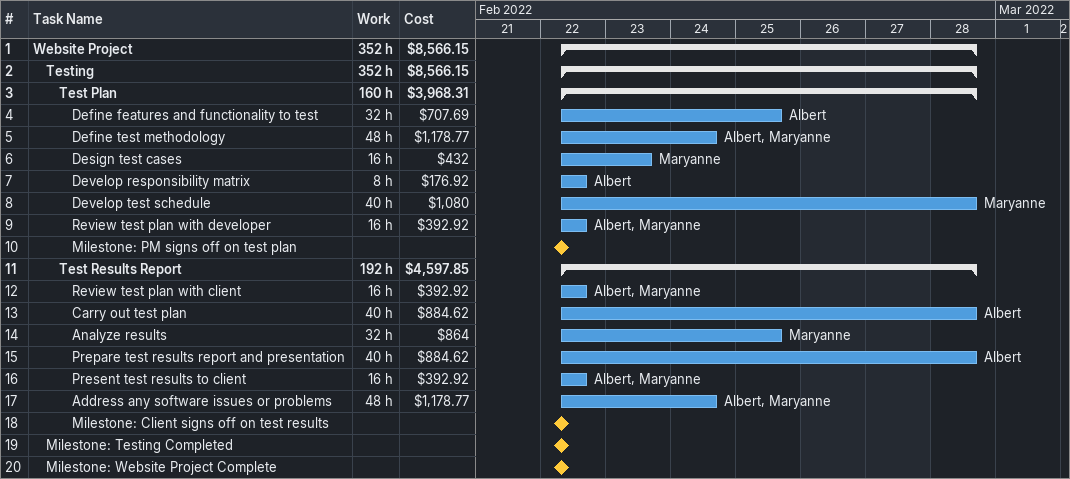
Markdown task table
| ID | Level | Task | Start | Finish | Resources | Work (h) | Cost ($) |
|---|---|---|---|---|---|---|---|
| 1 | 1 | **Website Project** | 2022-02-22 | 2022-02-28 |  | 352 | 8566.15 |
| 2 | 2 | **Testing** | 2022-02-22 | 2022-02-28 |  | 352 | 8566.15 |
| 3 | 3 | **Test Plan** | 2022-02-22 | 2022-02-28 |  | 160 | 3968.31 |
| 4 | 4 | Define features and functionality to test | 2022-02-22 | 2022-02-25 | Albert | 32 | 707.69 |
| 5 | 4 | Define test methodology | 2022-02-22 | 2022-02-24 | Albert, Maryanne | 48 | 1178.77 |
| 6 | 4 | Design test cases | 2022-02-22 | 2022-02-23 | Maryanne | 16 | 432 |
| 7 | 4 | Develop responsibility matrix | 2022-02-22 | 2022-02-22 | Albert | 8 | 176.92 |
| 8 | 4 | Develop test schedule | 2022-02-22 | 2022-02-28 | Maryanne | 40 | 1080 |
| 9 | 4 | Review test plan with developer | 2022-02-22 | 2022-02-22 | Albert, Maryanne | 16 | 392.92 |
| 10 | 4 | Milestone: PM signs off on test plan (milestone) | 2022-02-22 | 2022-02-22 |  |  |  |
| 11 | 3 | **Test Results Report** | 2022-02-22 | 2022-02-28 |  | 192 | 4597.85 |
| 12 | 4 | Review test plan with client | 2022-02-22 | 2022-02-22 | Albert, Maryanne | 16 | 392.92 |
| 13 | 4 | Carry out test plan | 2022-02-22 | 2022-02-28 | Albert | 40 | 884.62 |
| 14 | 4 | Analyze results | 2022-02-22 | 2022-02-25 | Maryanne | 32 | 864 |
| 15 | 4 | Prepare test results report and presentation | 2022-02-22 | 2022-02-28 | Albert | 40 | 884.62 |
| 16 | 4 | Present test results to client | 2022-02-22 | 2022-02-22 | Albert, Maryanne | 16 | 392.92 |
| 17 | 4 | Address any software issues or problems | 2022-02-22 | 2022-02-24 | Albert, Maryanne | 48 | 1178.77 |
| 18 | 4 | Milestone: Client signs off on test results (milestone) | 2022-02-22 | 2022-02-22 |  |  |  |
| 19 | 2 | Milestone: Testing Completed (milestone) | 2022-02-22 | 2022-02-22 |  |  |  |
| 20 | 2 | Milestone: Website Project Complete (milestone) | 2022-02-22 | 2022-02-22 |  |  |  |
